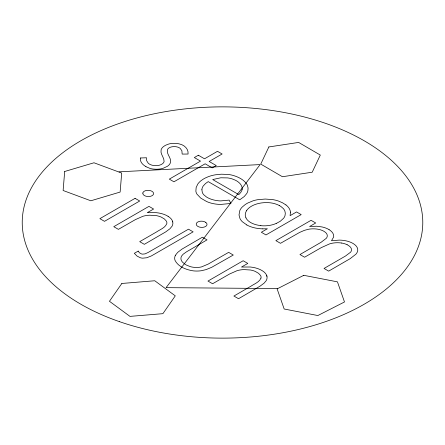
<?xml version="1.0" encoding="UTF-8"?>
<svg xmlns="http://www.w3.org/2000/svg" width="445" height="445" viewBox="0 0 445 445"><rect width="100%" height="100%" fill="white"/><g stroke="black" fill="none" stroke-linecap="round" stroke-linejoin="round"><path stroke-width="0.67" d="M276.217 223.473L280.328 221.226L283.593 218.267A19.541 11.281 0 0 0 285.022 215.569L285.317 213.261L284.867 211.036A17.578 10.152 0 0 0 283.237 208.494L281.09 206.647A21.538 12.432 0 0 0 279.265 205.529M119.054 171.826L260.119 164.583L166.074 287.654L277.357 288.56M140.459 157.986L146.527 157.764L146.605 160.639L148.274 163.248A9.512 5.49 0 0 0 149.503 164.122A9.968 5.757 0 0 0 150.165 164.472L150.861 164.778A8.338 4.812 0 0 0 153.964 165.534L155.255 165.623A10.135 5.852 0 0 0 156.584 165.612L157.841 165.501A7.843 4.528 0 0 0 160.784 164.722L161.429 164.416A8.194 4.728 0 0 0 164.099 161.502C164.261 157.33 160 154.014 161.118 149.743A13.128 7.582 0 0 1 163.549 146.555L164.567 145.86A16.281 9.401 0 0 1 165.963 145.092L168.694 144.052A12.21 7.048 0 0 1 172.31 143.401L176.203 143.401A12.226 7.059 0 0 1 179.83 144.063C184.408 145.081 188.68 149.008 188.068 154.037L182.161 154.092L181.894 150.766L180.147 148.363A7.999 4.617 0 0 0 178.834 147.562L178.556 147.434A6.92 3.994 0 0 0 175.369 146.661L174.651 146.622A8.505 4.912 0 0 0 173.544 146.633L172.51 146.722A6.452 3.727 0 0 0 169.818 147.479A7.031 4.061 0 0 0 169.1 147.879A6.881 3.972 0 0 0 167.687 149.264C165.712 153.976 171.981 157.975 170.368 162.831A13.2 7.621 0 0 1 167.426 166.285L163.209 168.26A13.684 7.904 0 0 1 159.254 169.083L157.83 169.206A15.953 9.211 0 0 1 155.617 169.234L153.453 169.083A13.678 7.893 0 0 1 150.087 168.433L145.877 166.664M262.8 228.847L267.384 228.774L261.343 232.257L265.977 234.932L301.182 214.607L296.554 211.931L290.101 215.658L290.457 212.143M260.826 225.609L260.175 225.532A21.41 12.36 0 0 1 258.256 225.22A19.341 11.164 0 0 1 250.212 222.278A18.351 10.591 0 0 1 245.963 217.861M341.677 243.048L340.547 242.898A15.937 9.2 0 0 0 332.448 243.181L331.314 243.426A15.508 8.95 0 0 0 329.561 243.905L321.307 247.615L304.58 257.221L299.947 254.546L321.123 242.264L326.363 238.264A10.524 6.08 0 0 0 327.047 234.509A10.558 6.097 0 0 0 325.556 232.474L324.472 231.645A13.945 8.049 0 0 0 318.804 229.381L317.179 229.103A16.777 9.684 0 0 0 315.461 228.914A15.942 9.206 0 0 0 308.552 229.247L304.43 230.343L299.574 232.446L280.495 243.315L275.861 240.639L311.066 220.314L315.7 222.984L309.631 226.488L316.712 226.238L322.063 226.95A19.118 11.042 0 0 1 329.066 229.631M246.841 224.947L242.397 221.777A23.301 13.45 0 0 1 239.961 218.534L239.015 214.929L239.844 210.468A24.848 14.346 0 0 1 242.169 207.103L245.1 204.644A30.85 17.811 0 0 1 247.893 202.965L253.077 200.812A24.364 14.068 0 0 1 257.666 199.699L265.276 199.054L272.874 199.633A23.613 13.634 0 0 1 278.503 201.051L282.553 202.803L285.94 204.945M329.055 229.631C331.458 231.089 333.95 233.508 333.717 236.545A12.059 6.964 0 0 1 333.639 237.007L331.492 240.756L339.146 240.111A20.659 11.926 0 0 1 343.418 240.395A20.915 12.076 0 0 1 344.775 240.6A19.096 11.025 0 0 1 353.313 243.632L354.876 244.744A15.414 8.9 0 0 1 357.418 251.848L356.684 253.183A16.576 9.568 0 0 1 355.889 254.212L350.215 258.634L328.666 271.127L324.038 268.452L345.498 256.031L350.582 252.198A10.129 5.852 0 0 0 351.361 248.844L351.283 248.61A10.608 6.124 0 0 0 349.909 246.597L348.585 245.562A15.158 8.755 0 0 0 347.1 244.717M168.088 216.337L169.773 217.527A16.904 9.762 0 0 1 172.059 226.221L169.879 228.802L165.735 231.878L144.336 244.338L139.708 241.663L156.595 231.912C160.089 229.47 165.034 227.962 166.775 223.729A9.701 5.601 0 0 0 166.819 222.278A10.385 5.996 0 0 0 166.397 221.137L164.377 218.951L161.179 217.082A15.314 8.839 0 0 0 156.256 215.625L149.77 215.219A17.939 10.357 0 0 0 142.94 216.27L135.391 219.619L118.398 229.359L113.764 226.683L148.969 206.358L153.603 209.033L147.312 212.666L156.078 212.643A21.071 12.165 0 0 1 168.11 216.326M266.739 275.6A17.767 10.257 0 0 1 266.944 276.323M205.707 222.378A6.458 3.727 0 0 0 204.917 221.922L204.706 221.821A5.329 3.076 0 0 0 202.047 221.204A5.991 3.46 0 0 0 200.962 221.198L200.695 221.215A4.945 2.854 0 0 0 198.142 221.849A5.707 3.293 0 0 0 197.569 222.166L197.396 222.283A4.889 2.826 0 0 0 196.312 223.74L196.29 223.896A6.108 3.527 0 0 0 196.284 224.369A5.373 3.098 0 0 0 197.536 226.182A6.458 3.727 0 0 0 198.331 226.639L198.542 226.733A5.329 3.076 0 0 0 201.468 227.362A6.108 3.527 0 0 0 202.286 227.356L202.553 227.345A4.923 2.842 0 0 0 205.284 226.622A5.707 3.293 0 0 0 205.829 226.288A4.945 2.854 0 0 0 206.936 224.814L206.958 224.664A5.991 3.46 0 0 0 206.964 224.191A5.373 3.098 0 0 0 205.712 222.372M172.549 221.221A17.767 10.257 0 0 1 172.755 221.944M341.677 243.048A14.14 8.166 0 0 1 347.1 244.717M276.184 223.446A19.519 11.27 0 0 1 260.803 225.682M245.968 217.855A19.986 11.537 0 0 1 245.657 217.127A19.519 11.27 0 0 1 245.657 212.621L245.957 211.853A23.613 13.634 0 0 1 246.575 210.713M246.502 210.696A21.438 12.377 0 0 1 261.276 202.959L262.6 202.809A19.135 11.047 0 0 1 270.966 202.903A18.779 10.841 0 0 1 279.276 205.518M262.8 228.869A24.859 14.351 0 0 1 246.775 224.986M285.974 204.934A22.706 13.111 0 0 1 290.479 212.143M242.119 189.72A17.639 10.185 0 0 0 241.385 185.632A21.416 12.365 0 0 0 241.068 185.025A19.574 11.297 0 0 0 236.846 181.026A21.137 12.204 0 0 0 235.138 180.103L232.318 178.962A17.394 10.04 0 0 0 227.629 177.911L220.848 177.772L212.693 179.563L238.798 194.637L240.801 192.39L241.913 190.288A14.985 8.655 0 0 0 242.074 189.715M145.949 166.614A18.362 10.602 0 0 1 140.403 157.981M201.897 189.765L202.314 192.435A16.649 9.612 0 0 0 203.855 194.854L206.519 197.018A20.604 11.893 0 0 0 213.327 199.861A19.547 11.286 0 0 0 220.164 200.895A14.457 8.344 0 0 0 221.043 200.873L229.125 200.105L230.933 203.46L220.631 204.439A24.247 14.001 0 0 1 211.653 203.276A24.531 14.162 0 0 1 206.513 201.468L200.684 198.075L196.912 194.065A21.366 12.338 0 0 1 195.867 191.216L196.156 187.506L197.78 184.063A26.183 15.119 0 0 1 200.639 181.004L202.942 179.346A29.971 17.305 0 0 1 205.523 177.905L208.254 176.715A26.194 15.124 0 0 1 215.347 174.818L221.321 174.201L228.302 174.468A22.256 12.849 0 0 1 232.19 175.18C237.452 176.554 242.781 178.985 246.241 183.323A23.023 13.294 0 0 1 247.52 185.632L248.065 188.068L247.882 190.638A23.869 13.778 0 0 1 246.652 193.67L244.222 196.551L239.727 199.811L208.227 181.621L205.54 183.507L203.22 186.01A19.246 11.114 0 0 0 201.947 189.208L201.897 189.765M142.873 193.058L142.856 193.213A6.224 3.593 0 0 0 142.895 193.686A5.379 3.104 0 0 0 144.286 195.45A6.375 3.677 0 0 0 144.886 195.783A5.418 3.126 0 0 0 147.757 196.501A6.119 3.532 0 0 0 148.853 196.506L149.375 196.473A4.862 2.804 0 0 0 151.851 195.778A5.646 3.26 0 0 0 152.401 195.444A4.917 2.837 0 0 0 153.503 193.964L153.536 193.653A6.124 3.532 0 0 0 153.525 193.336A5.418 3.126 0 0 0 152.273 191.517A6.375 3.677 0 0 0 151.689 191.172L151.484 191.072A5.379 3.104 0 0 0 148.636 190.365A6.197 3.577 0 0 0 147.812 190.349L147.278 190.371A4.917 2.837 0 0 0 144.714 191A5.646 3.26 0 0 0 144.141 191.322A4.895 2.826 0 0 0 142.889 192.902L142.873 193.058M64.686 171.492L63.118 190.499L90.841 200.784L120.128 192.062L121.696 173.061L93.978 162.775L64.686 171.492M260.965 278.108C259.224 282.341 254.279 283.849 250.785 286.291L233.898 296.042L238.531 298.717L259.925 286.257L264.069 283.181L266.249 280.606A16.904 9.762 0 0 0 263.963 271.906L262.277 270.716A21.071 12.165 0 0 0 250.274 267L241.502 267.045L247.793 263.412L243.159 260.742L207.954 281.068L212.588 283.743L229.581 274.003L237.129 270.655A17.939 10.357 0 0 1 243.966 269.598L250.446 270.004A15.314 8.839 0 0 1 255.369 271.461L258.567 273.33L260.586 275.516A10.385 5.996 0 0 1 261.009 276.656A9.701 5.601 0 0 1 260.965 278.108M268.858 146.95L260.753 164.105L282.43 176.732L312.212 172.209L320.311 155.055L298.634 142.428L268.858 146.95M175.43 255.263L175.241 255.658A18.201 10.508 0 0 0 175.052 260.42C178.395 266.922 186.266 269.753 193.097 270.838A18.362 10.602 0 0 0 201.285 270.738L206.124 269.603L211.62 267.345L233.28 255.035L228.647 252.36L208.204 264.085L201.552 266.9A13.294 7.676 0 0 1 195.722 267.456L194.059 267.339A13.717 7.921 0 0 1 190.265 266.611L186.739 265.22A20.982 12.115 0 0 1 185.32 264.425L182.734 262.389A14.535 8.388 0 0 1 181.065 259.502L181.004 259.174A13.039 7.532 0 0 1 181.677 255.947L183.118 254.256L186.433 251.876L207.031 239.877L202.397 237.207L182.016 249.094L177.689 252.398L175.43 255.263M121.835 283.471L109.453 301.282L129.984 316.384L162.898 313.669L175.28 295.853L154.754 280.756L121.835 283.471M198.348 155.233L194.332 157.552L200.506 161.118L169.317 179.124L173.951 181.799L205.139 163.793L212.243 167.893L216.259 165.573L209.156 161.474L222.122 153.987L217.494 151.311L204.522 158.798L198.348 155.233M135.074 198.337L99.869 218.662L104.497 221.337L139.708 201.012L135.074 198.337M138.173 251.108L134.318 253.327L137.155 256.159L140.375 257.766A6.775 3.91 0 0 0 142.773 258.161L146.822 257.744L151.428 255.903L193.13 231.856L188.496 229.181L148.268 252.398L145.042 253.878L142.728 254.128A3.66 2.114 0 0 1 141.454 253.911L139.513 252.855L138.173 251.108M303.774 275.322L277.124 288.894L284.166 309.002L317.847 315.538L344.491 301.966L337.455 281.857L303.774 275.322M119.382 321.624A200.278 115.633 0 0 0 422.75 224.497A200.278 115.633 0 0 0 125.368 121.379A200.278 115.633 0 0 0 119.382 321.624"/></g></svg>
